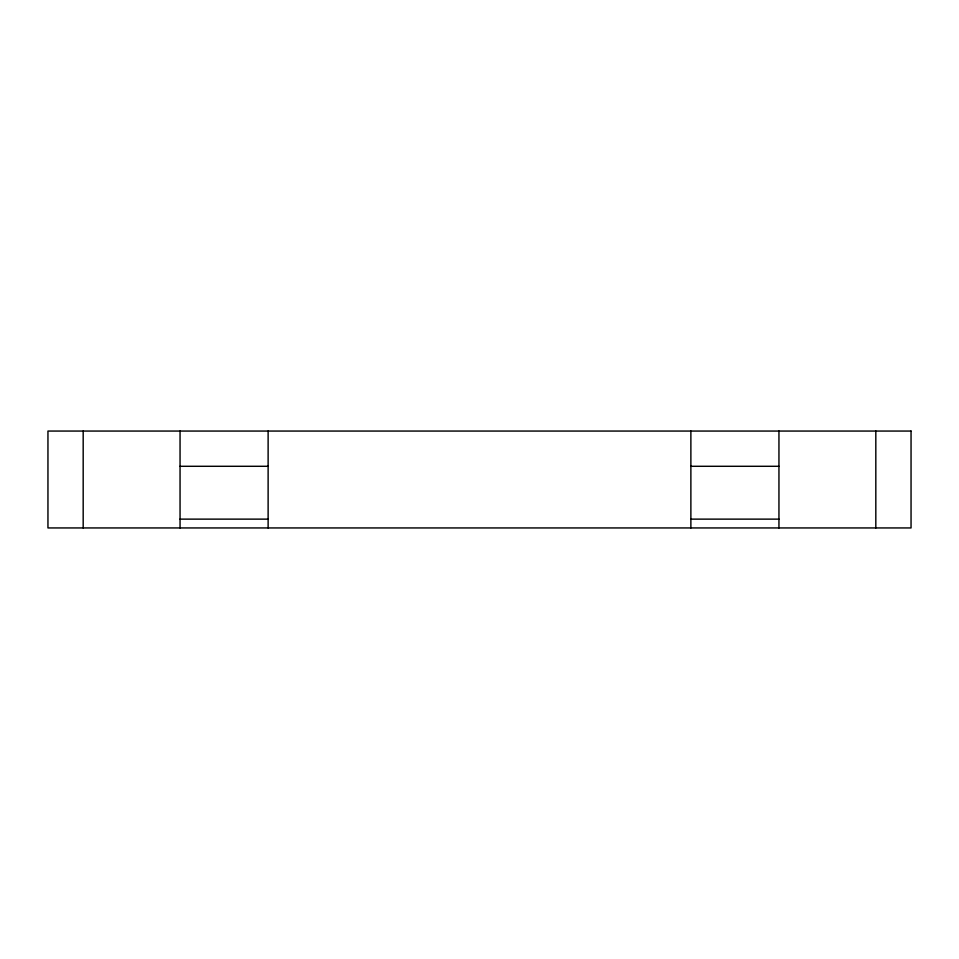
<?xml version="1.0" encoding="UTF-8"?>
<svg xmlns="http://www.w3.org/2000/svg" width="959" height="959" viewBox="0 0 959 959"><rect width="100%" height="100%" fill="white"/><g stroke="black" fill="none" stroke-linecap="round" stroke-linejoin="round"><path stroke-width="1.44" d="M180.052 466.29L268.124 466.29M690.876 466.29L778.948 466.29M180.052 519.131L268.124 519.131M690.876 519.131L778.948 519.131M875.819 431.059L875.819 527.941M778.948 431.059L778.948 527.941M690.876 431.059L690.876 527.941M268.124 431.059L268.124 527.941M180.052 431.059L180.052 527.941M83.181 431.059L83.181 527.941M911.05 431.059L47.95 431.059L47.95 527.941L911.05 527.941L911.05 431.059"/></g></svg>
